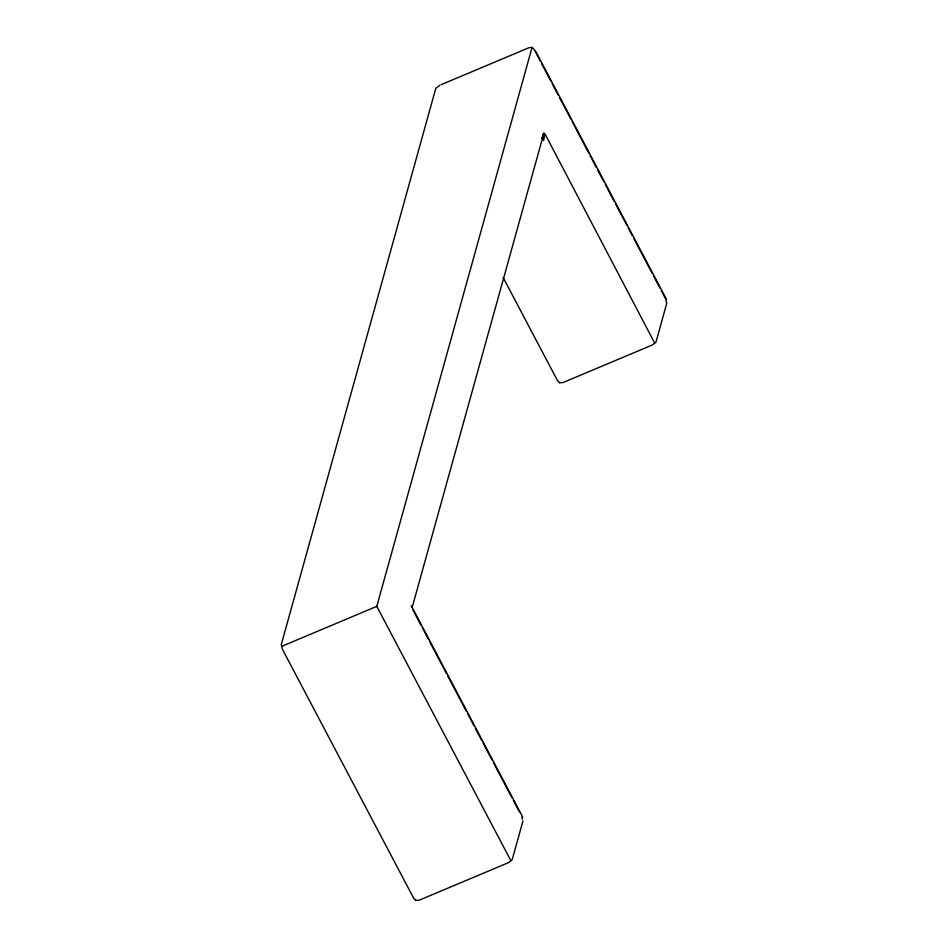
<?xml version="1.0" encoding="UTF-8"?>
<svg xmlns="http://www.w3.org/2000/svg" width="948" height="948" viewBox="0 0 948 948"><rect width="100%" height="100%" fill="white"/><g stroke="black" fill="none" stroke-linecap="round" stroke-linejoin="round"><path stroke-width="1.42" d="M522.964 820.932L512.181 859.753L508.246 862.751L419.04 900.28L415.959 900.233M441.104 84.68L528.96 47.72L532.065 47.4L376.794 606.365L510.865 860.665M661.277 290.574L665.425 298.43L666.752 303.277L655.969 342.11L652.046 345.108L562.839 382.637L559.758 382.589M412.155 607.467L543.962 132.957L542.611 134.96M544.045 134.604L541.735 137.816L543.654 140.494L544.863 133.692L654.653 343.01M438 86.635L439.754 85.249M437.135 87.335L435.819 88.247L281.248 644.723L282.575 649.57L413.79 898.443L415.935 900.6M281.864 646.299L376.794 606.365M532.065 47.4L534.21 49.557L540.431 61.347M559.735 382.945L557.578 380.788L503.115 277.48M535.241 50.481L666.456 299.355M541.806 63.966L550.788 80.995M552.163 83.614L558.384 95.404M559.758 98.023L570.815 118.986M572.189 121.605L588.767 153.043M590.154 155.662L596.363 167.452M597.75 170.071L603.959 181.862M605.345 184.481L614.316 201.509M615.702 204.128L626.746 225.079M628.133 227.698L632.28 235.566M633.655 238.185L652.307 273.545M653.682 276.164L659.903 287.955M411.254 605.689L522.668 816.998M412.7 609.469L420.971 625.17M422.358 627.777L428.555 639.545M429.942 642.163L446.484 673.554M447.871 676.161L466.475 711.474M467.862 714.081L474.059 725.86M475.446 728.467L481.643 740.246M483.03 742.853L491.988 759.858M493.375 762.476L511.979 797.778M513.366 800.396L519.563 812.163M521.874 817.176L522.348 819.345"/></g></svg>
